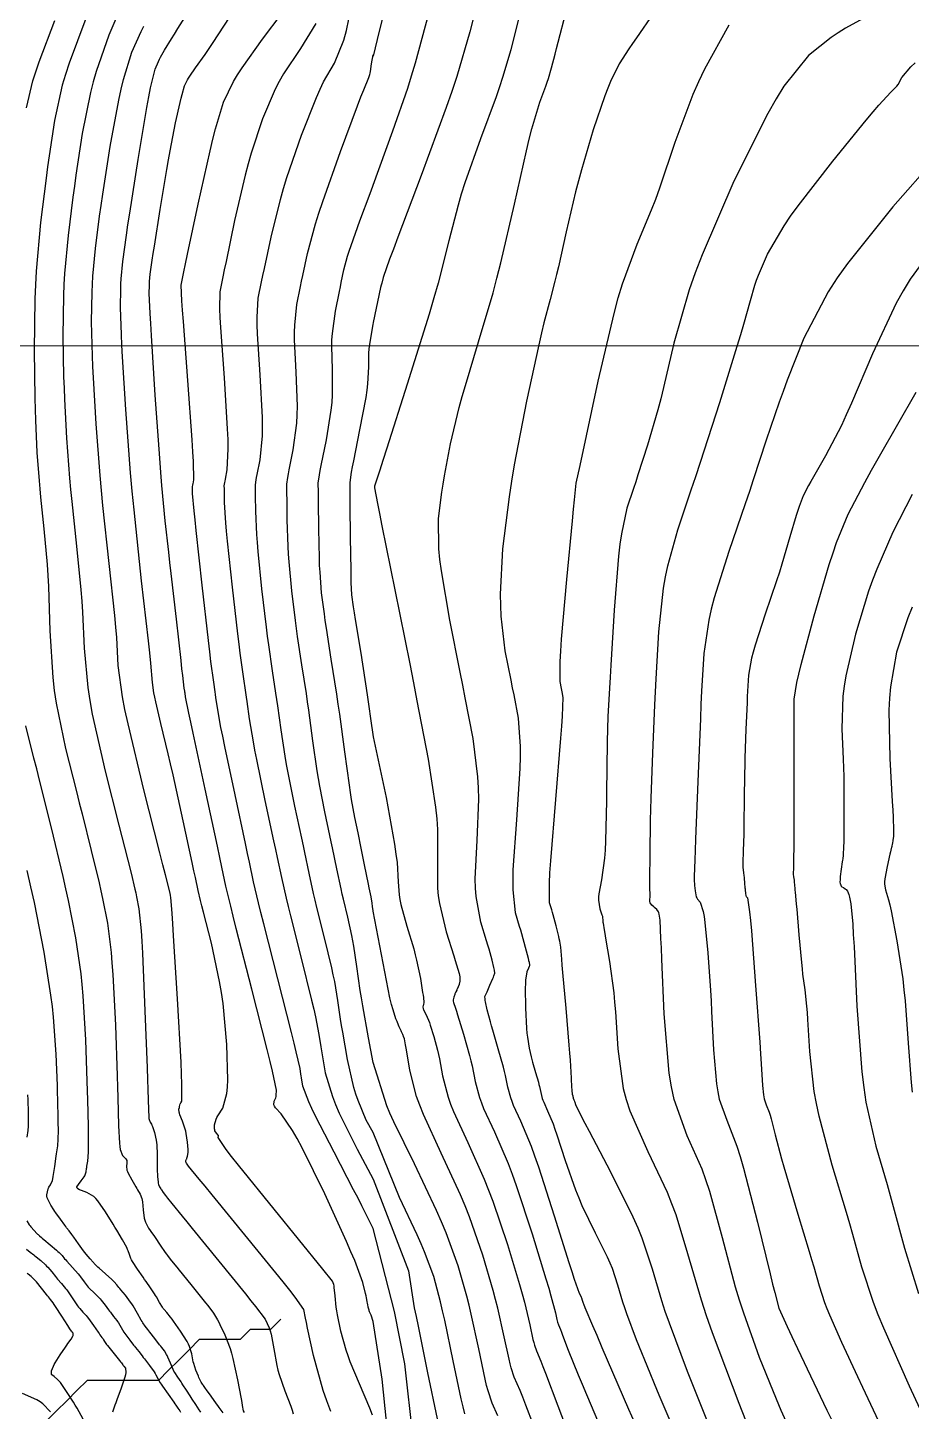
# Model space of a CAD drawing. Header units: metres. Extents: x 837117 to 838477, y 1189012 to 1191015.
# Drawn here: x 837966.1 to 838052.8, y 1189309.4 to 1189445.1 of the extents above; entities that cross this region are included whole.
import ezdxf

# ---------------------------------------------------------------- set-up
doc = ezdxf.new("R2010")
doc.units = ezdxf.units.M
doc.header["$LTSCALE"] = 0.3
doc.layers.add('COORD', color=7, linetype='Continuous', lineweight=20)
doc.layers.add('DRENAJE', color=5, linetype='Continuous', lineweight=25)
doc.layers.add('COTAS 10', color=1, linetype='Continuous')
doc.layers.add('COTAS INT', color=252, linetype='Continuous')

msp = doc.modelspace()

# ---------------------------------------------------------------- linework, layer by layer
at = {"layer": 'COORD'}
msp.add_line((837476.514, 1189413.872), (838476.514, 1189413.872), dxfattribs=at)
at = {"layer": 'COTAS 10'}
for points, elevation in [([(838028.019, 1189303.003), (838025.085, 1189309.516), (838022.464, 1189315.583), (838021.95, 1189316.773), (838021.53, 1189317.751), (838020.779, 1189319.516), (838020.65, 1189319.857), (838020.622, 1189319.938), (838020.597, 1189320.014), (838020.532, 1189320.237), (838020.459, 1189320.455), (838020.43, 1189320.527), (838020.396, 1189320.604), (838020.237, 1189320.922), (838019.75, 1189322.294), (838019.508, 1189323.035), (838019.22, 1189323.932), (838017.795, 1189328.48), (838016.239, 1189333.296), (838015.868, 1189334.364), (838015.523, 1189335.316), (838014.496, 1189337.795), (838013.779, 1189339.361), (838013.63, 1189339.738), (838013.503, 1189340.09), (838013.222, 1189341.157), (838012.989, 1189342.284), (838012.892, 1189342.674), (838012.781, 1189343.098), (838012.26, 1189344.911), (838011.723, 1189346.734), (838011.602, 1189347.164), (838011.493, 1189347.561), (838011.197, 1189348.725), (838011.028, 1189349.505), (838010.999, 1189349.66), (838010.978, 1189349.788), (838010.966, 1189350.032), (838011.065, 1189350.246), (838011.113, 1189350.355), (838011.171, 1189350.485), (838011.458, 1189351.138), (838011.741, 1189351.804), (838011.797, 1189351.944), (838011.843, 1189352.063), (838011.928, 1189352.333), (838011.9, 1189352.612), (838011.876, 1189352.738), (838011.845, 1189352.885), (838011.67, 1189353.592), (838011.363, 1189354.681), (838011.248, 1189355.068), (838011.119, 1189355.492), (838010.546, 1189357.336), (838010.091, 1189359.832), (838010.036, 1189360.667), (838010.013, 1189361.566), (838010.186, 1189365.333), (838010.356, 1189369.408), (838010.33, 1189370.5), (838010.272, 1189371.576), (838009.8, 1189375.333), (838009.04, 1189379.336), (838008.8, 1189380.568), (838008.547, 1189381.852), (838007.53, 1189386.937), (838006.69, 1189391.776), (838006.549, 1189392.905), (838006.448, 1189393.944), (838006.413, 1189396.937), (838006.731, 1189399.518), (838006.853, 1189400.297), (838006.989, 1189401.104), (838007.6, 1189404.25), (838008.45, 1189407.808), (838008.736, 1189408.875), (838009.045, 1189409.977), (838010.346, 1189414.25), (838011.763, 1189419.06), (838012.145, 1189420.5), (838012.522, 1189421.988), (838013.848, 1189427.752), (838015.022, 1189432.979), (838015.304, 1189434.128), (838015.567, 1189435.147), (838016.36, 1189437.752), (838016.942, 1189439.338), (838017.072, 1189439.716), (838017.188, 1189440.067), (838017.496, 1189441.112), (838017.843, 1189442.472), (838017.984, 1189443.021), (838018.145, 1189443.645), (838018.888, 1189446.523)], 1870), ([(837995.843, 1189309.343), (837995.462, 1189310.385), (837995.116, 1189311.4), (837994.161, 1189314.842), (837993.575, 1189317.517), (837993.462, 1189318.049), (837993.37, 1189318.489), (837993.216, 1189319.325), (837992.365, 1189320.545), (837991.833, 1189321.228), (837991.173, 1189322.06), (837987.722, 1189326.311), (837984.22, 1189330.579), (837983.529, 1189331.422), (837982.959, 1189332.118), (837981.905, 1189333.404), (837981.702, 1189333.688), (837981.668, 1189333.751), (837981.645, 1189333.806), (837981.641, 1189333.952), (837981.703, 1189334.078), (837981.722, 1189334.122), (837981.741, 1189334.17), (837981.814, 1189334.375), (837981.859, 1189334.728), (837981.861, 1189334.869), (837981.859, 1189335.028), (837981.811, 1189335.762), (837981.686, 1189336.596), (837981.634, 1189336.82), (837981.576, 1189337.04), (837981.303, 1189337.809), (837981.056, 1189338.444), (837981.014, 1189338.58), (837980.983, 1189338.699), (837980.963, 1189338.984), (837981.009, 1189339.149), (837981.019, 1189339.192), (837981.028, 1189339.234), (837981.051, 1189339.373), (837981.091, 1189339.516), (837981.11, 1189339.559), (837981.133, 1189339.604), (837981.245, 1189339.78), (837981.262, 1189341.431), (837981.226, 1189342.406), (837981.171, 1189343.605), (837980.824, 1189349.806), (837980.442, 1189356.002), (837980.366, 1189357.198), (837980.302, 1189358.168), (837980.178, 1189359.797), (837980.145, 1189359.928), (837980.138, 1189359.954), (837980.133, 1189359.976), (837980.122, 1189360.019), (837980.111, 1189360.073), (837980.105, 1189360.102), (837980.097, 1189360.137), (837980.059, 1189360.313), (837979.643, 1189361.975), (837979.398, 1189362.946), (837979.095, 1189364.139), (837977.531, 1189370.294), (837975.97, 1189376.792), (837975.669, 1189378.202), (837975.425, 1189379.442), (837975.018, 1189382.513), (837974.859, 1189385.243), (837974.77, 1189386.269), (837974.662, 1189387.412), (837974.112, 1189392.513), (837973.506, 1189398.182), (837973.363, 1189399.683), (837973.231, 1189401.154), (837972.844, 1189406.219), (837972.584, 1189410.716), (837972.532, 1189411.829), (837972.489, 1189412.884), (837972.406, 1189416.219), (837972.448, 1189419.124), (837972.483, 1189419.908), (837972.528, 1189420.683), (837972.776, 1189423.412), (837973.19, 1189426.57), (837973.339, 1189427.617), (837973.505, 1189428.739), (837974.228, 1189433.412), (837975.056, 1189437.969), (837975.287, 1189439.017), (837975.518, 1189439.974), (837976.36, 1189442.658), (837977.248, 1189444.675), (837977.508, 1189445.211)], 1850), ([(838008.992, 1189309.109), (838008.818, 1189309.782), (838008.63, 1189310.565), (838007.845, 1189314.307), (838007.024, 1189318.287), (838006.813, 1189319.219), (838006.61, 1189320.079), (838005.938, 1189322.571), (838005.042, 1189324.983), (838004.698, 1189325.793), (838004.312, 1189326.664), (838002.571, 1189330.319), (838000, 1189336.702), (837999.333, 1189337.922), (837998.521, 1189339.835), (837998.318, 1189340.458), (837998.125, 1189341.121), (837997.504, 1189343.849), (837997.018, 1189346.555), (837996.909, 1189347.205), (837996.811, 1189347.81), (837996.55, 1189349.636), (837996.232, 1189351.52), (837996.099, 1189352.162), (837995.946, 1189352.857), (837995.23, 1189355.803), (837994.485, 1189358.772), (837994.314, 1189359.482), (837994.158, 1189360.143), (837993.723, 1189362.126), (837993.306, 1189364.147), (837993.161, 1189364.833), (837993.005, 1189365.573), (837992.335, 1189368.703), (837991.67, 1189371.974), (837991.516, 1189372.804), (837991.376, 1189373.601), (837990.978, 1189376.205), (837990.658, 1189378.548), (837990.567, 1189379.179), (837990.475, 1189379.803), (837990.134, 1189381.997), (837989.763, 1189384.53), (837989.652, 1189385.369), (837989.538, 1189386.268), (837989.098, 1189390.009), (837988.723, 1189393.692), (837988.65, 1189394.554), (837988.591, 1189395.347), (837988.487, 1189397.641), (837988.473, 1189399.16), (837988.47, 1189399.465), (837988.467, 1189399.719), (837988.462, 1189400.219), (837988.531, 1189400.701), (837988.575, 1189400.944), (837988.631, 1189401.235), (837988.925, 1189402.683), (837989.147, 1189405.028), (837989.157, 1189405.885), (837989.146, 1189406.831), (837988.922, 1189410.998), (837988.67, 1189415.046), (837988.642, 1189415.917), (837988.631, 1189416.68), (837988.742, 1189418.534), (837989.072, 1189420.151), (837989.2, 1189420.764), (837989.343, 1189421.45), (837989.992, 1189424.524), (837990.907, 1189428.213), (837991.218, 1189429.286), (837991.555, 1189430.382), (837992.979, 1189434.524), (837994.441, 1189438.218), (837994.802, 1189439.03), (837995.143, 1189439.751), (837996.217, 1189441.596), (837997.138, 1189443.823), (837997.383, 1189444.785), (837997.623, 1189445.897)], 1860), ([(838055.096, 1189432.203), (838050.967, 1189427.484), (838046.509, 1189421.941), (838045.509, 1189420.52), (838044.611, 1189419.147), (838042.214, 1189414.595), (838040.595, 1189410.486), (838040.188, 1189409.392), (838039.798, 1189408.317), (838038.537, 1189404.595), (838037.275, 1189400.731), (838036.886, 1189399.568), (838036.478, 1189398.364), (838034.86, 1189393.677), (838033.429, 1189389.131), (838033.14, 1189388.015), (838032.898, 1189386.962), (838032.409, 1189383.677), (838032.207, 1189380.001), (838032.144, 1189378.701), (838032.08, 1189377.279), (838031.825, 1189371.127), (838031.606, 1189365.473), (838031.564, 1189364.365), (838031.53, 1189363.456), (838031.475, 1189361.824), (838031.474, 1189361.539), (838031.474, 1189361.426), (838031.477, 1189361.303), (838031.494, 1189361.12), (838031.503, 1189361.029), (838031.514, 1189360.922), (838031.57, 1189360.389), (838031.687, 1189359.827), (838031.736, 1189359.701), (838031.793, 1189359.587), (838032.062, 1189359.282), (838032.371, 1189358.387), (838032.454, 1189357.901), (838032.535, 1189357.312), (838032.816, 1189354.324), (838033.065, 1189350.64), (838033.126, 1189349.612), (838033.183, 1189348.58), (838033.358, 1189344.824), (838033.652, 1189341.463), (838033.783, 1189340.68), (838033.936, 1189339.96), (838034.67, 1189337.894), (838035.666, 1189335.358), (838035.983, 1189334.342), (838036.319, 1189333.189), (838037.685, 1189327.894), (838038.912, 1189322.841), (838039.16, 1189321.84), (838039.369, 1189321.013), (838039.791, 1189319.467), (838040.608, 1189317.68), (838041.065, 1189316.701), (838041.622, 1189315.512), (838044.469, 1189309.467), (838047.682, 1189303.055)], 1880), ([(837966.131, 1189340.399), (837966.144, 1189339.948), (837966.174, 1189338.634), (837966.178, 1189337.715), (837966.175, 1189337.515), (837966.17, 1189337.337), (837966.137, 1189336.888), (837966.049, 1189336.245)], 1840), ([(837966.052, 1189328.03), (837966.292, 1189327.642), (837966.366, 1189327.539), (837966.444, 1189327.437), (837966.755, 1189327.081), (837967.038, 1189326.793), (837967.099, 1189326.733), (837967.152, 1189326.682), (837967.281, 1189326.569), (837967.49, 1189326.401), (837967.594, 1189326.315), (837967.718, 1189326.212), (837968.333, 1189325.698), (837968.966, 1189325.153), (837969.101, 1189325.031), (837969.219, 1189324.921), (837969.5, 1189324.628), (837969.758, 1189324.322), (837969.862, 1189324.204), (837969.98, 1189324.072), (837970.519, 1189323.474), (837971.078, 1189322.838), (837971.208, 1189322.68), (837971.326, 1189322.532), (837971.663, 1189322.064), (837971.975, 1189321.645), (837972.078, 1189321.527), (837972.188, 1189321.408), (837972.647, 1189320.97), (837973.12, 1189320.517), (837973.239, 1189320.388), (837973.353, 1189320.259), (837973.723, 1189319.779), (837974.057, 1189319.311), (837974.148, 1189319.188), (837974.239, 1189319.069), (837974.563, 1189318.663), (837974.87, 1189318.262), (837974.95, 1189318.146), (837975.028, 1189318.027), (837975.291, 1189317.58), (837975.573, 1189317.107), (837975.662, 1189316.973), (837975.756, 1189316.838), (837976.136, 1189316.336), (837976.523, 1189315.853), (837976.621, 1189315.729), (837976.716, 1189315.609), (837977.025, 1189315.214), (837977.358, 1189314.781), (837977.468, 1189314.638), (837977.585, 1189314.484), (837978.07, 1189313.845), (837978.521, 1189313.22), (837978.617, 1189313.077), (837978.7, 1189312.945), (837978.896, 1189312.575), (837979.118, 1189312.162), (837979.218, 1189312.003), (837979.335, 1189311.825), (837979.895, 1189311.024), (837980.45, 1189310.252), (837980.563, 1189310.092), (837980.66, 1189309.957), (837980.861, 1189309.663), (837981.041, 1189309.387), (837981.123, 1189309.262)], 1840)]:
    msp.add_lwpolyline(points, dxfattribs=dict(at, elevation=elevation))
at = {"layer": 'COTAS INT'}
for points, elevation in [([(838001.77, 1189449.424), (838000.623, 1189444.842), (838000.39, 1189443.902), (838000.194, 1189443.103), (838000, 1189442.285)], 1862), ([(837999.925, 1189308.97), (837999.666, 1189309.661), (837998.67, 1189312.037), (837997.756, 1189314.218), (837997.548, 1189314.786), (837997.359, 1189315.339), (837996.84, 1189317.208), (837996.512, 1189318.819), (837996.445, 1189319.209), (837996.388, 1189319.574), (837996.264, 1189320.694), (837996.193, 1189321.497), (837996.169, 1189321.663), (837996.143, 1189321.805), (837996.031, 1189322.116), (837995.074, 1189323.289), (837990.289, 1189329.165), (837986.79, 1189333.511), (837986.129, 1189334.353), (837985.603, 1189335.039), (837984.817, 1189336.207), (837984.845, 1189336.361), (837984.831, 1189336.405), (837984.809, 1189336.451), (837984.655, 1189336.625), (837984.494, 1189336.862), (837984.469, 1189336.948), (837984.451, 1189337.043), (837984.456, 1189337.458), (837984.615, 1189337.993), (837984.694, 1189338.163), (837984.789, 1189338.342), (837985.26, 1189339.071), (837985.671, 1189340.51), (837985.727, 1189341.139), (837985.76, 1189341.867), (837985.671, 1189345.325), (837985.285, 1189349.352), (837985.13, 1189350.438), (837984.954, 1189351.512), (837984.142, 1189355.286), (837983.366, 1189358.322), (837983.212, 1189358.931), (837983.084, 1189359.44), (837982.842, 1189360.44), (837982.575, 1189361.697), (837982.432, 1189362.368), (837982.258, 1189363.178), (837981.377, 1189367.27), (837980.386, 1189371.781), (837980.143, 1189372.855), (837979.913, 1189373.854), (837979.194, 1189376.83), (837978.684, 1189378.952), (837978.585, 1189379.413), (837978.506, 1189379.818), (837978.373, 1189380.821), (837978.202, 1189382.745), (837978.098, 1189383.731), (837977.969, 1189384.913), (837977.301, 1189390.821), (837976.558, 1189397.771), (837976.383, 1189399.611), (837976.221, 1189401.415), (837975.746, 1189407.625), (837975.43, 1189412.791), (837975.369, 1189413.937), (837975.318, 1189414.96), (837975.229, 1189417.625), (837975.255, 1189419.449), (837975.277, 1189419.942), (837975.306, 1189420.429), (837975.461, 1189422.143), (837975.812, 1189424.698), (837975.964, 1189425.715), (837976.139, 1189426.866), (837976.967, 1189432.143), (837977.819, 1189437.245), (837978.009, 1189438.286), (837978.179, 1189439.166), (837978.628, 1189441.002), (837978.963, 1189441.762), (837979.061, 1189441.964), (837979.161, 1189442.163), (837979.545, 1189442.848), (837980.233, 1189443.965), (837980.526, 1189444.435), (837980.863, 1189444.975), (837982.451, 1189447.506)], 1852), ([(838010.435, 1189448.43), (838009.483, 1189444.671), (838008.191, 1189440.281), (838007.702, 1189438.807), (838007.156, 1189437.221), (838004.711, 1189430.558), (838002.428, 1189424.525), (838001.984, 1189423.336), (838001.622, 1189422.357), (838000.996, 1189420.558), (838000.854, 1189419.997), (838000.797, 1189419.798), (838000.733, 1189419.58), (838000, 1189416.14), (837999.962, 1189415.957), (837999.643, 1189414.032), (837999.59, 1189413.566), (837999.552, 1189413.128), (837999.542, 1189411.787), (837999.464, 1189410.14), (837999.383, 1189409.509), (837999.276, 1189408.802), (837998.678, 1189405.615), (837998.064, 1189402.585), (837997.947, 1189401.976), (837997.854, 1189401.466), (837997.709, 1189400.457), (837997.721, 1189399.412), (837997.727, 1189398.88), (837997.733, 1189398.243), (837997.762, 1189395.063), (837997.801, 1189391.85), (837997.814, 1189391.192), (837997.827, 1189390.634), (837997.882, 1189389.452), (837998.056, 1189388.248), (837998.145, 1189387.677), (837998.251, 1189387.001), (837998.783, 1189383.701), (837999.416, 1189379.636), (837999.587, 1189378.479), (837999.755, 1189377.308), (838000, 1189375.511), (838001.293, 1189369.551), (838002.089, 1189364.966), (838002.234, 1189364.004), (838002.344, 1189363.175), (838002.469, 1189361.293), (838002.544, 1189360.011), (838002.623, 1189359.56), (838002.727, 1189359.069), (838003.316, 1189356.949), (838003.977, 1189354.705), (838004.127, 1189354.135), (838004.263, 1189353.588), (838004.634, 1189351.797), (838004.854, 1189350.435), (838004.894, 1189350.159), (838004.925, 1189349.925), (838004.961, 1189349.443), (838004.935, 1189349.258), (838004.927, 1189349.212), (838004.918, 1189349.168), (838004.883, 1189349.025), (838004.902, 1189348.836), (838004.927, 1189348.762), (838004.96, 1189348.68), (838005.153, 1189348.306), (838005.428, 1189347.708), (838005.513, 1189347.485), (838005.603, 1189347.236), (838005.96, 1189346.129), (838006.321, 1189344.762), (838006.414, 1189344.349), (838006.503, 1189343.921), (838006.798, 1189342.253), (838007.344, 1189340.176), (838007.592, 1189339.49), (838007.882, 1189338.756), (838009.278, 1189335.705), (838010.893, 1189332.126), (838011.32, 1189331.058), (838011.739, 1189329.957), (838013.18, 1189325.705), (838014.359, 1189321.78), (838014.612, 1189320.884), (838014.834, 1189320.072), (838015.371, 1189317.832), (838015.67, 1189316.407), (838015.742, 1189316.109), (838015.808, 1189315.853), (838016.008, 1189315.275), (838016.432, 1189314.262), (838016.64, 1189313.732), (838016.888, 1189313.092), (838018.111, 1189309.881), (838019.462, 1189306.356)], 1866), ([(837975.403, 1189447.372), (837974.092, 1189444.314), (837972.857, 1189440.781), (837972.564, 1189439.748), (837972.293, 1189438.692), (837971.489, 1189434.68), (837970.87, 1189430.611), (837970.715, 1189429.52), (837970.567, 1189428.443), (837970.09, 1189424.68), (837969.75, 1189420.937), (837969.688, 1189419.873), (837969.64, 1189418.798), (837969.583, 1189414.814), (837969.659, 1189410.809), (837969.695, 1189409.721), (837969.737, 1189408.641), (837969.941, 1189404.814), (837970.241, 1189400.893), (837970.343, 1189399.755), (837970.454, 1189398.593), (837970.923, 1189394.205), (837971.354, 1189389.91), (837971.442, 1189388.807), (837971.515, 1189387.742), (837971.664, 1189384.205), (837972.017, 1189380.35), (837972.219, 1189379.084), (837972.467, 1189377.731), (837973.739, 1189372.129), (837975.081, 1189366.846), (837975.373, 1189365.694), (837975.63, 1189364.677), (837976.271, 1189362.129), (837976.642, 1189360.58), (837976.729, 1189360.193), (837976.809, 1189359.824), (837977.044, 1189358.643), (837977.249, 1189356.464), (837977.311, 1189355.465), (837977.375, 1189354.295), (837977.625, 1189348.643), (837977.84, 1189343.035), (837977.882, 1189341.892), (837977.917, 1189340.927), (837977.978, 1189338.925), (837978.01, 1189338.228), (837978.026, 1189338.087), (837978.044, 1189337.969), (837978.137, 1189337.726), (837978.271, 1189337.513), (837978.316, 1189337.412), (837978.364, 1189337.294), (837978.568, 1189336.716), (837978.746, 1189335.958), (837978.779, 1189335.726), (837978.805, 1189335.483), (837978.838, 1189334.528), (837978.834, 1189333.58), (837978.836, 1189333.343), (837978.84, 1189333.117), (837978.864, 1189332.393), (837978.912, 1189331.837), (837978.931, 1189331.718), (837978.953, 1189331.613), (837979.049, 1189331.358), (837979.173, 1189331.181), (837979.212, 1189331.125), (837979.252, 1189331.066), (837979.413, 1189330.83), (837979.648, 1189330.508), (837979.736, 1189330.394), (837979.833, 1189330.27), (837980.263, 1189329.737), (837981.272, 1189328.502), (837981.734, 1189327.936), (837982.275, 1189327.273), (837984.889, 1189324.069), (837987.489, 1189320.861), (837988.022, 1189320.196), (837988.474, 1189319.627), (837989.431, 1189318.377), (837989.816, 1189317.556), (837989.909, 1189317.257), (837989.994, 1189316.928), (837990.252, 1189315.481), (837990.553, 1189313.845), (837990.666, 1189313.397), (837990.792, 1189312.951), (837991.354, 1189311.356), (837991.924, 1189309.857), (837992.055, 1189309.472), (837992.174, 1189309.1)], 1848), ([(838001.592, 1189305.482), (838000.871, 1189312.511), (838000, 1189318.161), (837999.797, 1189318.785), (837999.658, 1189319.118), (837999.626, 1189319.205), (837999.597, 1189319.289), (837999.518, 1189319.574), (837999.468, 1189319.821), (837999.458, 1189319.882), (837999.449, 1189319.938), (837999.43, 1189320.115), (837999.355, 1189320.498), (837999.311, 1189320.684), (837999.257, 1189320.906), (837998.979, 1189322), (837998.198, 1189324.133), (837997.827, 1189325.011), (837997.389, 1189326.013), (837995.25, 1189330.668), (837993.03, 1189335.198), (837992.541, 1189336.122), (837992.106, 1189336.902), (837990.993, 1189338.523), (837990.424, 1189339.131), (837990.334, 1189339.272), (837990.273, 1189339.401), (837990.293, 1189339.769), (837990.455, 1189340.111), (837990.484, 1189340.224), (837990.504, 1189340.344), (837990.519, 1189340.845), (837990.128, 1189342.703), (837989.894, 1189343.679), (837989.605, 1189344.856), (837988.106, 1189350.774), (837986.587, 1189356.717), (837986.285, 1189357.909), (837986.035, 1189358.904), (837985.563, 1189360.862), (837985.168, 1189362.729), (837984.967, 1189363.667), (837984.727, 1189364.788), (837983.528, 1189370.36), (837982.347, 1189375.868), (837982.117, 1189376.949), (837981.93, 1189377.838), (837981.608, 1189379.444), (837981.562, 1189379.787), (837981.548, 1189379.88), (837981.535, 1189379.971), (837981.485, 1189380.293), (837981.335, 1189381.518), (837981.258, 1189382.179), (837981.167, 1189382.98), (837980.71, 1189387.035), (837980.204, 1189391.537), (837980.082, 1189392.619), (837979.968, 1189393.63), (837979.618, 1189396.688), (837979.288, 1189400.159), (837979.185, 1189401.43), (837979.077, 1189402.835), (837978.648, 1189409.03), (837978.277, 1189414.866), (837978.205, 1189416.045), (837978.148, 1189417.035), (837978.052, 1189419.03), (837978.063, 1189419.775), (837978.072, 1189419.976), (837978.083, 1189420.175), (837978.147, 1189420.875), (837978.346, 1189422.267), (837978.443, 1189422.902), (837978.558, 1189423.646), (837979.125, 1189427.235), (837979.774, 1189431.149), (837979.941, 1189432.099), (837980.102, 1189432.99), (837980.637, 1189435.722), (837981.075, 1189437.712), (837981.174, 1189438.134), (837981.264, 1189438.501), (837981.51, 1189439.363), (837981.789, 1189439.936), (837981.899, 1189440.121), (837982.024, 1189440.317), (837982.596, 1189441.119), (837983.523, 1189442.425), (837983.872, 1189442.939), (837984.261, 1189443.518), (837985.999, 1189446.158)], 1854), ([(838003.937, 1189306.67), (838003.095, 1189314.003), (838002.085, 1189319.142), (838000, 1189327.28), (837999.933, 1189327.426), (837998.908, 1189329.499), (837998.522, 1189330.255), (837998.091, 1189331.09), (837996.165, 1189334.764), (837994.349, 1189338.308), (837993.988, 1189339.06), (837993.689, 1189339.714), (837993.122, 1189341.249), (837992.977, 1189342.052), (837992.945, 1189342.245), (837992.916, 1189342.425), (837992.838, 1189342.967), (837992.469, 1189344.597), (837992.256, 1189345.462), (837991.995, 1189346.507), (837990.654, 1189351.776), (837989.284, 1189357.152), (837989.005, 1189358.265), (837988.769, 1189359.214), (837988.283, 1189361.283), (837987.88, 1189363.202), (837987.698, 1189364.056), (837987.486, 1189365.05), (837986.463, 1189369.808), (837985.454, 1189374.57), (837985.25, 1189375.568), (837985.079, 1189376.426), (837984.731, 1189378.365), (837984.594, 1189379.374), (837984.555, 1189379.646), (837984.515, 1189379.915), (837984.368, 1189380.861), (837984.104, 1189382.883), (837983.99, 1189383.831), (837983.86, 1189384.947), (837983.242, 1189390.38), (837982.654, 1189395.731), (837982.541, 1189396.795), (837982.45, 1189397.678), (837982.303, 1189399.36), (837982.3, 1189399.772), (837982.299, 1189399.855), (837982.298, 1189399.924), (837982.297, 1189400.059), (837982.315, 1189400.19), (837982.327, 1189400.256), (837982.343, 1189400.335), (837982.422, 1189400.728), (837982.394, 1189402.513), (837982.34, 1189403.469), (837982.268, 1189404.626), (837981.842, 1189410.472), (837981.402, 1189416.255), (837981.321, 1189417.372), (837981.257, 1189418.279), (837981.173, 1189419.803), (837981.45, 1189421.115), (837981.613, 1189421.888), (837981.815, 1189422.839), (837982.856, 1189427.75), (837984.019, 1189432.976), (837984.297, 1189434.125), (837984.556, 1189435.145), (837985.333, 1189437.75), (837986.318, 1189439.773), (837986.708, 1189440.426), (837987.149, 1189441.118), (837989.168, 1189443.953), (837991.098, 1189446.503)], 1856), ([(838016.463, 1189306.048), (838014.971, 1189309.96), (838014.663, 1189310.747), (838014.403, 1189311.405), (838013.844, 1189312.714), (838013.536, 1189313.605), (838013.434, 1189314), (838013.324, 1189314.46), (838012.863, 1189316.657), (838012.231, 1189319.477), (838012.012, 1189320.329), (838011.776, 1189321.213), (838010.766, 1189324.66), (838009.449, 1189328.414), (838009.019, 1189329.491), (838008.561, 1189330.583), (838006.67, 1189334.66), (838004.934, 1189338.453), (838004.573, 1189339.366), (838004.265, 1189340.218), (838003.585, 1189342.802), (838003.299, 1189344.612), (838003.238, 1189344.977), (838003.185, 1189345.284), (838003.062, 1189345.901), (838002.994, 1189346.109), (838002.976, 1189346.157), (838002.959, 1189346.201), (838002.898, 1189346.328), (838002.812, 1189346.504), (838002.779, 1189346.579), (838002.741, 1189346.665), (838002.568, 1189347.073), (838002.392, 1189347.487), (838002.352, 1189347.577), (838002.316, 1189347.657), (838002.217, 1189347.857), (838001.95, 1189348.747), (838001.808, 1189349.262), (838001.636, 1189349.894), (838000, 1189358.403), (837999.995, 1189358.443), (837999.941, 1189358.862), (837999.896, 1189359.207), (837999.806, 1189359.829), (837999.686, 1189360.392), (837999.623, 1189360.699), (837999.547, 1189361.073), (837999.163, 1189362.969), (837998.731, 1189365.093), (837998.624, 1189365.61), (837998.524, 1189366.097), (837998.206, 1189367.598), (837997.885, 1189369.377), (837997.782, 1189370.04), (837997.672, 1189370.776), (837997.224, 1189374.046), (837996.723, 1189377.721), (837996.58, 1189378.712), (837996.436, 1189379.692), (837995.9, 1189383.133), (837995.422, 1189386.178), (837995.314, 1189386.907), (837995.217, 1189387.588), (837994.954, 1189389.637), (837994.793, 1189391.653), (837994.759, 1189392.312), (837994.731, 1189393.016), (837994.67, 1189395.922), (837994.646, 1189398.548), (837994.641, 1189399.075), (837994.637, 1189399.515), (837994.627, 1189400.378), (837994.746, 1189401.211), (837994.823, 1189401.632), (837994.92, 1189402.135), (837995.427, 1189404.638), (837995.9, 1189407.544), (837995.974, 1189408.301), (837996.024, 1189409.037), (837996.002, 1189411.524), (837995.938, 1189413.836), (837995.963, 1189414.461), (837996.005, 1189415.08), (837996.311, 1189417.264), (837996.694, 1189419.186), (837996.786, 1189419.641), (837996.871, 1189420.061), (837997.128, 1189421.298), (837997.5, 1189422.654), (837997.659, 1189423.149), (837997.842, 1189423.696), (837998.702, 1189426.104), (837999.695, 1189428.798), (837999.962, 1189429.526), (838000, 1189429.63), (838001.927, 1189434.942), (838003.389, 1189439.116), (838003.777, 1189440.348), (838004.159, 1189441.612), (838005.476, 1189446.45)], 1864), ([(838027.477, 1189446.477), (838025.81, 1189444.08), (838025.427, 1189443.52), (838025.079, 1189443.005), (838024.11, 1189441.521), (838023.268, 1189439.801), (838023.001, 1189439.138), (838022.719, 1189438.395), (838021.579, 1189435.033), (838020.42, 1189431.133), (838020.126, 1189430.05), (838019.844, 1189428.965), (838018.925, 1189425.033), (838018.17, 1189421.62), (838017.992, 1189420.862), (838017.827, 1189420.186), (838017.342, 1189418.417), (838016.748, 1189416.129), (838016.515, 1189415.125), (838016.251, 1189413.96), (838015.05, 1189408.417), (838013.841, 1189402.186), (838013.571, 1189400.588), (838013.331, 1189399.045), (838012.7, 1189393.934), (838012.464, 1189389.51), (838012.473, 1189388.401), (838012.514, 1189387.342), (838012.928, 1189383.934), (838013.505, 1189381.05), (838013.648, 1189380.322), (838013.784, 1189379.624), (838014.216, 1189377.354), (838014.424, 1189374.559), (838014.419, 1189373.53), (838014.387, 1189372.391), (838014.045, 1189367.354), (838013.71, 1189362.46), (838013.683, 1189361.41), (838013.684, 1189360.494), (838013.923, 1189358.287), (838014.332, 1189356.948), (838014.44, 1189356.577), (838014.546, 1189356.207), (838014.91, 1189354.873), (838015.189, 1189353.791), (838015.242, 1189353.579), (838015.284, 1189353.406), (838015.346, 1189353.099), (838015.301, 1189352.965), (838015.275, 1189352.901), (838015.244, 1189352.826), (838015.085, 1189352.454), (838014.945, 1189351.641), (838014.925, 1189351.287), (838014.914, 1189350.877), (838014.943, 1189348.927), (838015.047, 1189346.911), (838015.082, 1189346.458), (838015.121, 1189346.051), (838015.284, 1189344.961), (838015.493, 1189344.115), (838015.561, 1189343.861), (838015.633, 1189343.599), (838015.928, 1189342.584), (838016.202, 1189341.63), (838016.261, 1189341.407), (838016.312, 1189341.201), (838016.434, 1189340.609), (838016.582, 1189340.047), (838016.649, 1189339.862), (838016.727, 1189339.664), (838017.104, 1189338.84), (838017.645, 1189337.536), (838017.826, 1189337.035), (838018.021, 1189336.473), (838018.84, 1189333.939), (838019.842, 1189331.073), (838020.152, 1189330.301), (838020.477, 1189329.539), (838021.769, 1189326.868), (838022.948, 1189324.499), (838023.202, 1189323.928), (838023.424, 1189323.393), (838023.962, 1189321.769), (838024.447, 1189320.101), (838024.635, 1189319.54), (838024.846, 1189318.935), (838025.803, 1189316.391), (838027.119, 1189313.137), (838027.556, 1189312.086), (838028.025, 1189310.969), (838029.983, 1189306.391)], 1872), ([(838049.049, 1189446.529), (838046.302, 1189445.003), (838045.598, 1189444.554), (838044.919, 1189444.094), (838042.669, 1189442.338), (838040.277, 1189439.332), (838039.508, 1189438.084), (838038.693, 1189436.657), (838035.364, 1189430), (838032.251, 1189422.798), (838031.573, 1189421.026), (838030.973, 1189419.351), (838029.47, 1189414.105), (838028.476, 1189409.763), (838028.198, 1189408.658), (838027.92, 1189407.595), (838026.903, 1189404.105), (838025.968, 1189401.202), (838025.741, 1189400.508), (838025.527, 1189399.862), (838024.87, 1189397.928), (838024.335, 1189395.407), (838024.198, 1189394.392), (838024.067, 1189393.239), (838023.633, 1189387.928), (838023.296, 1189382.553), (838023.226, 1189381.36), (838023.165, 1189380.294), (838023.025, 1189377.511), (838022.958, 1189375.056), (838022.943, 1189374.197), (838022.929, 1189373.26), (838022.891, 1189369.231), (838022.795, 1189365.285), (838022.744, 1189364.4), (838022.683, 1189363.606), (838022.375, 1189361.488), (838022.124, 1189360.121), (838022.099, 1189359.799), (838022.092, 1189359.502), (838022.23, 1189358.634), (838022.436, 1189358.035), (838022.474, 1189357.907), (838022.503, 1189357.796), (838022.536, 1189357.532), (838022.523, 1189357.39), (838022.522, 1189357.355), (838022.523, 1189357.323), (838022.539, 1189357.223), (838022.652, 1189356.592), (838022.715, 1189356.226), (838022.79, 1189355.776), (838023.176, 1189353.456), (838023.586, 1189350.403), (838023.678, 1189349.49), (838023.76, 1189348.547), (838023.977, 1189344.9), (838024.522, 1189341.022), (838024.81, 1189339.933), (838025.159, 1189338.838), (838026.918, 1189334.832), (838028.825, 1189330.836), (838029.267, 1189329.747), (838029.672, 1189328.667), (838030.824, 1189324.832), (838032.148, 1189320.277), (838032.661, 1189318.743), (838033.238, 1189317.091), (838035.852, 1189310.141), (838038.297, 1189303.909)], 1876), ([(837966.012, 1189437.216), (837966.651, 1189439.853), (837966.931, 1189440.745), (837967.255, 1189441.706), (837968.799, 1189445.763)], 1844), ([(837971.824, 1189445.969), (837970.196, 1189441.588), (837969.842, 1189440.479), (837969.53, 1189439.415), (837968.751, 1189435.948), (837968.236, 1189432.484), (837968.091, 1189431.422), (837967.944, 1189430.315), (837967.404, 1189425.948), (837966.972, 1189421.191), (837966.893, 1189419.839), (837966.833, 1189418.472), (837966.761, 1189413.408), (837966.83, 1189408.734), (837966.858, 1189407.612), (837966.89, 1189406.566), (837967.039, 1189403.408), (837967.251, 1189400.633), (837967.323, 1189399.826), (837967.402, 1189399.004), (837967.733, 1189395.897), (837968.047, 1189392.408), (837968.114, 1189391.345), (837968.172, 1189390.24), (837968.309, 1189385.897), (837968.594, 1189381.318), (837968.745, 1189380.064), (837968.928, 1189378.816), (837969.847, 1189374.359), (837970.917, 1189370.138), (837971.194, 1189369.038), (837971.463, 1189367.969), (837972.366, 1189364.359), (837973.126, 1189361.188), (837973.304, 1189360.395), (837973.469, 1189359.64), (837973.948, 1189357.223), (837974.305, 1189354.366), (837974.392, 1189353.335), (837974.474, 1189352.198), (837974.729, 1189347.223), (837974.912, 1189342.27), (837974.95, 1189341.147), (837974.982, 1189340.132), (837975.049, 1189337.366), (837975.126, 1189335.661), (837975.164, 1189335.315), (837975.21, 1189335.024), (837975.436, 1189334.431), (837975.665, 1189334.216), (837975.713, 1189334.164), (837975.753, 1189334.115), (837975.841, 1189333.965), (837975.863, 1189333.8), (837975.862, 1189333.742), (837975.858, 1189333.678), (837975.819, 1189333.403), (837975.861, 1189333.006), (837975.909, 1189332.865), (837975.972, 1189332.71), (837976.329, 1189332.041), (837976.735, 1189331.37), (837976.829, 1189331.215), (837976.915, 1189331.072), (837977.156, 1189330.667), (837977.317, 1189330.236), (837977.351, 1189330.076), (837977.382, 1189329.9), (837977.455, 1189329.119), (837977.562, 1189328.301), (837977.613, 1189328.101), (837977.674, 1189327.913), (837977.97, 1189327.331), (837978.367, 1189326.765), (837978.49, 1189326.586), (837978.619, 1189326.399), (837979.133, 1189325.644), (837979.62, 1189324.937), (837979.732, 1189324.779), (837979.833, 1189324.638), (837980.115, 1189324.267), (837980.557, 1189323.725), (837980.76, 1189323.477), (837980.997, 1189323.187), (837982.142, 1189321.783), (837983.316, 1189320.328), (837983.57, 1189320.006), (837983.795, 1189319.718), (837984.352, 1189318.969), (837984.744, 1189318.329), (837984.863, 1189318.11), (837984.988, 1189317.873), (837985.477, 1189316.865), (837985.982, 1189315.504), (837986.116, 1189315.044), (837986.247, 1189314.548), (837986.699, 1189312.456), (837987.05, 1189310.573), (837987.118, 1189310.209), (837987.173, 1189309.913), (837987.265, 1189309.411), (837987.367, 1189309.245)], 1846), ([(837994.383, 1189445.478), (837992.87, 1189443.008), (837991.212, 1189440.521), (837990.799, 1189439.786), (837990.407, 1189439.031), (837989.156, 1189436.137), (837988.056, 1189432.763), (837987.758, 1189431.706), (837987.463, 1189430.595), (837986.424, 1189426.137), (837985.579, 1189422.144), (837985.406, 1189421.326), (837985.261, 1189420.633), (837984.958, 1189419.168), (837984.944, 1189417.479), (837984.981, 1189416.644), (837985.036, 1189415.65), (837985.382, 1189410.735), (837985.707, 1189405.729), (837985.749, 1189404.677), (837985.77, 1189403.771), (837985.673, 1189401.706), (837985.487, 1189400.785), (837985.451, 1189400.6), (837985.423, 1189400.445), (837985.379, 1189400.139), (837985.383, 1189399.821), (837985.384, 1189399.66), (837985.386, 1189399.466), (837985.395, 1189398.5), (837985.52, 1189396.512), (837985.596, 1189395.674), (837985.688, 1189394.711), (837986.17, 1189390.195), (837986.699, 1189385.607), (837986.821, 1189384.6), (837986.933, 1189383.706), (837987.251, 1189381.429), (837987.495, 1189379.859), (837987.561, 1189379.413), (837987.626, 1189378.961), (837987.855, 1189377.285), (837988.227, 1189375.013), (837988.383, 1189374.186), (837988.562, 1189373.272), (837989.399, 1189369.255), (837990.245, 1189365.312), (837990.43, 1189364.444), (837990.593, 1189363.674), (837991.003, 1189361.704), (837991.464, 1189359.679), (837991.659, 1189358.873), (837991.884, 1189357.962), (837992.942, 1189353.789), (837993.971, 1189349.682), (837994.177, 1189348.812), (837994.351, 1189348.058), (837994.694, 1189346.302), (837994.864, 1189345.118), (837994.927, 1189344.725), (837994.998, 1189344.304), (837995.313, 1189342.549), (837996.01, 1189340.223), (837996.321, 1189339.442), (837996.683, 1189338.602), (837998.42, 1189335.075), (838000, 1189332.111), (838003.456, 1189323.133), (838004.027, 1189319.512), (838004.214, 1189318.664), (838004.42, 1189317.692), (838005.336, 1189313.132), (838006.283, 1189308.618)], 1858), ([(838014.23, 1189445.803), (838013.489, 1189442.891), (838012.69, 1189440.174), (838012.387, 1189439.262), (838012.049, 1189438.28), (838010.536, 1189434.155), (838008.997, 1189429.836), (838008.644, 1189428.732), (838008.322, 1189427.668), (838007.422, 1189424.155), (838006.375, 1189420.017), (838005.96, 1189418.56), (838005.492, 1189416.966), (838003.351, 1189410.083), (838001.343, 1189403.825), (838000.958, 1189402.625), (838000.648, 1189401.656), (838000.149, 1189400.083), (838000.137, 1189400.022), (838000.134, 1189400.006), (838000.132, 1189399.991), (838000.126, 1189399.94), (838000.431, 1189398.378), (838000.624, 1189397.41), (838000.866, 1189396.21), (838002.132, 1189389.94), (838003.589, 1189382.654), (838003.951, 1189380.813), (838004.295, 1189379.049), (838005.385, 1189373.313), (838006.121, 1189368.594), (838006.241, 1189367.47), (838006.325, 1189366.425), (838006.328, 1189363.313), (838006.315, 1189360.672), (838006.389, 1189359.924), (838006.497, 1189359.17), (838007.17, 1189356.384), (838007.907, 1189354.037), (838008.056, 1189353.558), (838008.18, 1189353.154), (838008.431, 1189352.311), (838008.5, 1189351.979), (838008.511, 1189351.897), (838008.517, 1189351.818), (838008.509, 1189351.566), (838008.463, 1189351.34), (838008.446, 1189351.277), (838008.426, 1189351.213), (838008.339, 1189350.983), (838008.243, 1189350.77), (838008.219, 1189350.718), (838008.195, 1189350.668), (838008.116, 1189350.511), (838008.04, 1189350.342), (838008.018, 1189350.285), (838007.996, 1189350.223), (838007.913, 1189349.961), (838007.858, 1189349.705), (838007.853, 1189349.646), (838007.852, 1189349.593), (838007.887, 1189349.446), (838008.074, 1189348.905), (838008.17, 1189348.603), (838008.285, 1189348.235), (838008.857, 1189346.357), (838009.457, 1189344.24), (838009.59, 1189343.721), (838009.707, 1189343.231), (838010.01, 1189341.705), (838010.423, 1189340.133), (838010.611, 1189339.614), (838010.83, 1189339.058), (838011.887, 1189336.75), (838013.224, 1189333.668), (838013.62, 1189332.625), (838014.028, 1189331.5), (838015.594, 1189326.75), (838016.941, 1189322.347), (838017.212, 1189321.439), (838017.437, 1189320.668), (838017.88, 1189319.007), (838018.017, 1189318.354), (838018.05, 1189318.218), (838018.08, 1189318.1), (838018.172, 1189317.836), (838018.366, 1189317.372), (838018.461, 1189317.129), (838018.575, 1189316.836), (838019.135, 1189315.366), (838020.113, 1189312.92), (838020.491, 1189312.013), (838020.914, 1189311.005), (838022.828, 1189306.537)], 1868), ([(838032.708, 1189308.523), (838030.827, 1189313.266), (838029.042, 1189318.013), (838028.648, 1189319.141), (838028.298, 1189320.189), (838027.393, 1189323.3), (838026.388, 1189326.332), (838025.973, 1189327.329), (838025.5, 1189328.395), (838023.3, 1189332.815), (838021.204, 1189336.785), (838020.796, 1189337.568), (838020.463, 1189338.213), (838019.885, 1189339.399), (838019.804, 1189339.651), (838019.785, 1189339.706), (838019.767, 1189339.756), (838019.713, 1189339.885), (838019.676, 1189339.967), (838019.668, 1189339.986), (838019.661, 1189340.005), (838019.647, 1189340.06), (838019.635, 1189340.119), (838019.629, 1189340.139), (838019.624, 1189340.162), (838019.596, 1189340.256), (838019.567, 1189340.357), (838019.56, 1189340.383), (838019.553, 1189340.408), (838019.533, 1189340.492), (838019.51, 1189340.776), (838019.502, 1189340.928), (838019.494, 1189341.112), (838019.457, 1189342.038), (838019.35, 1189343.78), (838019.297, 1189344.477), (838019.234, 1189345.268), (838018.923, 1189348.902), (838018.612, 1189352.4), (838018.549, 1189353.105), (838018.496, 1189353.697), (838018.389, 1189354.881), (838018.294, 1189355.468), (838018.249, 1189355.682), (838018.196, 1189355.918), (838017.937, 1189356.96), (838017.65, 1189358.033), (838017.579, 1189358.289), (838017.511, 1189358.527), (838017.299, 1189359.239), (838017.277, 1189361.156), (838017.33, 1189362.153), (838017.408, 1189363.353), (838017.903, 1189369.374), (838018.417, 1189375.374), (838018.507, 1189376.561), (838018.575, 1189377.542), (838018.631, 1189379.374), (838018.529, 1189379.911), (838018.497, 1189380.076), (838018.463, 1189380.249), (838018.327, 1189380.931), (838018.338, 1189382.908), (838018.397, 1189383.896), (838018.481, 1189385.076), (838018.987, 1189390.931), (838019.534, 1189396.702), (838019.644, 1189397.83), (838019.736, 1189398.753), (838019.918, 1189400.388), (838020.284, 1189402.106), (838022.053, 1189410.388), (838023.618, 1189417.029), (838024.036, 1189418.554), (838024.448, 1189419.943), (838025.88, 1189423.827), (838027.298, 1189427.184), (838027.701, 1189428.241), (838028.109, 1189429.353), (838029.617, 1189433.827), (838031.365, 1189438.534), (838031.924, 1189439.792), (838032.515, 1189441.031), (838034.921, 1189445.341)], 1874), ([(838012.233, 1189308.92), (838011.68, 1189310.153), (838011.264, 1189311.357), (838011.126, 1189311.891), (838010.977, 1189312.512), (838010.354, 1189315.482), (838009.627, 1189318.882), (838009.413, 1189319.774), (838009.193, 1189320.646), (838008.352, 1189323.615), (838007.16, 1189326.872), (838006.719, 1189327.923), (838006.229, 1189329.04), (838004.061, 1189333.615), (838002.046, 1189337.757), (838001.653, 1189338.6), (838001.332, 1189339.312), (838000, 1189343.556), (837999.538, 1189345.996), (837998.98, 1189349.121), (837998.852, 1189349.896), (837998.735, 1189350.633), (837998.405, 1189352.97), (837998.114, 1189354.981), (837998.02, 1189355.512), (837997.921, 1189356.032), (837997.518, 1189357.816), (837997.085, 1189359.582), (837996.968, 1189360.091), (837996.852, 1189360.608), (837996.443, 1189362.547), (837996.018, 1189364.62), (837995.893, 1189365.222), (837995.764, 1189365.835), (837995.271, 1189368.15), (837994.778, 1189370.676), (837994.649, 1189371.422), (837994.524, 1189372.188), (837994.101, 1189375.126), (837993.691, 1189378.135), (837993.574, 1189378.946), (837993.456, 1189379.748), (837993.017, 1189382.565), (837992.592, 1189385.354), (837992.483, 1189386.138), (837992.377, 1189386.928), (837992.026, 1189389.823), (837991.758, 1189392.672), (837991.705, 1189393.433), (837991.661, 1189394.181), (837991.579, 1189396.782), (837991.56, 1189398.854), (837991.556, 1189399.27), (837991.552, 1189399.617), (837991.544, 1189400.298), (837991.639, 1189400.956), (837991.699, 1189401.288), (837991.775, 1189401.685), (837992.176, 1189403.661), (837992.523, 1189406.286), (837992.566, 1189407.093), (837992.585, 1189407.934), (837992.462, 1189411.261), (837992.304, 1189414.441), (837992.302, 1189415.189), (837992.318, 1189415.88), (837992.526, 1189417.899), (837992.883, 1189419.669), (837992.993, 1189420.203), (837993.107, 1189420.756), (837993.56, 1189422.911), (837994.351, 1189425.832), (837994.679, 1189426.867), (837995.054, 1189428), (837996.801, 1189432.911), (837998.475, 1189437.404), (837998.804, 1189438.274), (837999.075, 1189438.981), (837999.565, 1189440.184), (837999.675, 1189440.476), (837999.706, 1189440.609), (837999.738, 1189440.765), (837999.852, 1189441.517), (838000, 1189442.399)], 1862), ([(838040.485, 1189308.362), (838040.019, 1189309.437), (838039.554, 1189310.53), (838037.892, 1189314.625), (838036.329, 1189318.986), (838035.928, 1189320.247), (838035.541, 1189321.531), (838034.255, 1189326.363), (838032.996, 1189330.928), (838032.625, 1189332.044), (838032.245, 1189333.097), (838030.794, 1189336.363), (838029.527, 1189339.931), (838029.262, 1189341.174), (838029.035, 1189342.527), (838028.528, 1189348.333), (838028.307, 1189353.715), (838028.261, 1189354.801), (838028.221, 1189355.712), (838028.128, 1189357.54), (838028.05, 1189358.117), (838028.019, 1189358.238), (838027.983, 1189358.343), (838027.821, 1189358.584), (838027.627, 1189358.73), (838027.573, 1189358.775), (838027.518, 1189358.823), (838027.314, 1189359.013), (838027.157, 1189359.224), (838027.132, 1189359.285), (838027.114, 1189359.347), (838027.113, 1189359.582), (838027.149, 1189359.796), (838027.154, 1189359.846), (838027.157, 1189359.891), (838027.149, 1189360.019), (838027.136, 1189360.687), (838027.135, 1189361.073), (838027.135, 1189361.545), (838027.146, 1189363.978), (838027.198, 1189367.325), (838027.224, 1189368.375), (838027.255, 1189369.478), (838027.409, 1189373.904), (838027.616, 1189378.633), (838027.681, 1189379.927), (838027.749, 1189381.213), (838028.021, 1189385.802), (838028.482, 1189390.1), (838028.669, 1189391.204), (838028.882, 1189392.269), (838029.865, 1189395.802), (838031.196, 1189399.721), (838031.629, 1189401.03), (838032.089, 1189402.435), (838033.983, 1189408.316), (838035.706, 1189413.812), (838036.059, 1189414.974), (838036.359, 1189415.98), (838036.991, 1189418.316), (838037.421, 1189419.815), (838037.592, 1189420.293), (838037.786, 1189420.799), (838038.675, 1189422.857), (838040.286, 1189425.618), (838040.934, 1189426.568), (838041.671, 1189427.597), (838045.062, 1189431.985), (838048.347, 1189436.008), (838049.017, 1189436.808), (838049.582, 1189437.473), (838050.758, 1189438.739), (838051.228, 1189439.189), (838051.348, 1189439.339), (838051.464, 1189439.499), (838051.848, 1189440.17), (838052.725, 1189441.212), (838053.151, 1189441.606)], 1878), ([(838055.248, 1189423.937), (838052.646, 1189420.394), (838051.958, 1189419.25), (838051.284, 1189418.036), (838048.967, 1189413.062), (838046.905, 1189408.224), (838046.392, 1189407.094), (838045.904, 1189406.055), (838044.352, 1189403.062), (838043.171, 1189401.001), (838042.917, 1189400.549), (838042.695, 1189400.148), (838042.157, 1189399.132), (838041.759, 1189398.103), (838041.624, 1189397.694), (838041.479, 1189397.232), (838040.868, 1189395.116), (838040.083, 1189392.453), (838039.829, 1189391.646), (838039.559, 1189390.809), (838038.448, 1189387.535), (838037.456, 1189384.506), (838037.26, 1189383.823), (838037.098, 1189383.208), (838036.797, 1189381.552), (838036.711, 1189380), (838036.685, 1189379.452), (838036.658, 1189378.852), (838036.55, 1189376.256), (838036.455, 1189373.41), (838036.435, 1189372.652), (838036.418, 1189371.908), (838036.381, 1189369.329), (838036.355, 1189367.047), (838036.345, 1189366.49), (838036.334, 1189365.966), (838036.285, 1189364.341), (838036.252, 1189363.151), (838036.251, 1189362.9), (838036.254, 1189362.683), (838036.296, 1189362.185), (838036.355, 1189361.862), (838036.369, 1189361.755), (838036.382, 1189361.641), (838036.422, 1189361.169), (838036.454, 1189360.697), (838036.462, 1189360.584), (838036.471, 1189360.479), (838036.5, 1189360.162), (838036.548, 1189359.928), (838036.569, 1189359.876), (838036.593, 1189359.828), (838036.704, 1189359.702), (838036.907, 1189358.328), (838036.988, 1189357.495), (838037.081, 1189356.465), (838037.504, 1189351.108), (838037.91, 1189345.568), (838037.991, 1189344.422), (838038.059, 1189343.444), (838038.189, 1189341.316), (838038.269, 1189340.399), (838038.305, 1189340.185), (838038.346, 1189339.989), (838038.546, 1189339.426), (838038.827, 1189338.698), (838038.919, 1189338.397), (838039.017, 1189338.055), (838039.426, 1189336.461), (838040.04, 1189334.13), (838040.268, 1189333.322), (838040.522, 1189332.443), (838041.648, 1189328.684), (838042.752, 1189325.038), (838042.991, 1189324.231), (838043.201, 1189323.512), (838043.723, 1189321.648), (838044.264, 1189320.019), (838044.487, 1189319.449), (838044.742, 1189318.826), (838045.927, 1189316.147), (838047.492, 1189312.778), (838047.986, 1189311.721), (838048.507, 1189310.61), (838050.607, 1189306.147)], 1882), ([(838055.097, 1189306.386), (838052.587, 1189311.818), (838050.07, 1189317.508), (838049.529, 1189318.83), (838049.055, 1189320.041), (838047.906, 1189323.5), (838047.03, 1189326.701), (838046.729, 1189327.75), (838046.403, 1189328.869), (838045.011, 1189333.5), (838043.726, 1189338.305), (838043.466, 1189339.534), (838043.248, 1189340.72), (838042.808, 1189344.638), (838042.634, 1189347.778), (838042.585, 1189348.474), (838042.534, 1189349.094), (838042.347, 1189350.707), (838042.142, 1189352.214), (838042.08, 1189352.768), (838042.017, 1189353.381), (838041.772, 1189356.09), (838041.559, 1189358.614), (838041.516, 1189359.111), (838041.481, 1189359.52), (838041.41, 1189360.27), (838041.385, 1189360.482), (838041.379, 1189360.553), (838041.372, 1189360.628), (838041.348, 1189360.944), (838041.319, 1189361.283), (838041.31, 1189361.372), (838041.3, 1189361.461), (838041.257, 1189361.766), (838041.223, 1189362.028), (838041.218, 1189362.089), (838041.215, 1189362.145), (838041.221, 1189362.307), (838041.237, 1189362.419), (838041.241, 1189362.443), (838041.244, 1189362.465), (838041.252, 1189362.519), (838041.261, 1189363.764), (838041.264, 1189364.536), (838041.268, 1189365.494), (838041.286, 1189370.496), (838041.295, 1189375.612), (838041.294, 1189376.641), (838041.291, 1189377.502), (838041.266, 1189379.214), (838041.549, 1189380.838), (838041.739, 1189381.644), (838041.979, 1189382.604), (838043.25, 1189387.36), (838044.724, 1189392.401), (838045.092, 1189393.541), (838045.442, 1189394.569), (838046.561, 1189397.36), (838048.194, 1189400.451), (838048.87, 1189401.668), (838049.641, 1189403.043), (838053.234, 1189409.312)], 1884), ([(838052.841, 1189399.28), (838050.964, 1189395.589), (838049.378, 1189391.954), (838048.972, 1189390.884), (838048.58, 1189389.785), (838047.281, 1189385.589), (838046.344, 1189381.502), (838046.179, 1189380.473), (838046.056, 1189379.488), (838045.956, 1189376.301), (838046.09, 1189373.328), (838046.115, 1189372.478), (838046.134, 1189371.616), (838046.158, 1189368.404), (838046.142, 1189365.713), (838046.136, 1189365.18), (838046.129, 1189364.737), (838046.097, 1189363.904), (838046.044, 1189363.547), (838046.023, 1189363.406), (838046, 1189363.246), (838045.895, 1189362.514), (838045.801, 1189361.802), (838045.785, 1189361.654), (838045.774, 1189361.527), (838045.767, 1189361.25), (838045.792, 1189361.12), (838045.8, 1189361.086), (838045.808, 1189361.054), (838045.84, 1189360.946), (838045.903, 1189360.849), (838045.931, 1189360.824), (838045.962, 1189360.799), (838046.111, 1189360.715), (838046.277, 1189360.612), (838046.32, 1189360.575), (838046.361, 1189360.534), (838046.497, 1189360.358), (838046.627, 1189360.048), (838046.664, 1189359.923), (838046.701, 1189359.781), (838046.838, 1189359.129), (838047.015, 1189357.125), (838047.077, 1189356.13), (838047.145, 1189354.945), (838047.438, 1189349.078), (838047.922, 1189342.648), (838048.11, 1189341.108), (838048.321, 1189339.671), (838049.282, 1189335.352), (838050.39, 1189331.604), (838050.694, 1189330.528), (838050.998, 1189329.435), (838052.088, 1189325.352), (838053.461, 1189320.897)], 1886), ([(838052.852, 1189388.226), (838052.436, 1189387.17), (838051.312, 1189383.818), (838050.709, 1189380.399), (838050.62, 1189379.302), (838050.564, 1189378.138), (838050.646, 1189373.389), (838050.889, 1189369.154), (838050.936, 1189368.314), (838050.973, 1189367.619), (838051.031, 1189366.312), (838051.019, 1189365.945), (838051.011, 1189365.843), (838051.002, 1189365.741), (838050.955, 1189365.37), (838050.905, 1189365.058), (838050.894, 1189364.993), (838050.884, 1189364.937), (838050.858, 1189364.813), (838050.843, 1189364.757), (838050.84, 1189364.744), (838050.838, 1189364.732), (838050.834, 1189364.701), (838050.767, 1189364.397), (838050.725, 1189364.213), (838050.673, 1189363.986), (838050.397, 1189362.806), (838050.164, 1189361.564), (838050.138, 1189361.297), (838050.129, 1189361.065), (838050.235, 1189360.506), (838050.537, 1189359.532), (838050.651, 1189359.037), (838050.778, 1189358.446), (838051.349, 1189355.498), (838051.917, 1189351.779), (838052.043, 1189350.701), (838052.154, 1189349.603), (838052.443, 1189345.462), (838052.734, 1189341.593), (838052.847, 1189340.666)], 1888), ([(837985.29, 1189309.193), (837984.911, 1189309.743), (837984.788, 1189309.916), (837984.659, 1189310.098), (837984.129, 1189310.83), (837983.66, 1189311.472), (837983.568, 1189311.597), (837983.494, 1189311.699), (837983.365, 1189311.878), (837983.319, 1189311.949), (837983.298, 1189311.983), (837983.272, 1189312.022), (837983.149, 1189312.218), (837982.979, 1189312.539), (837982.924, 1189312.658), (837982.866, 1189312.791), (837982.631, 1189313.379), (837982.411, 1189314.038), (837982.363, 1189314.215), (837982.32, 1189314.389), (837982.211, 1189315.001), (837981.999, 1189315.705), (837981.891, 1189315.938), (837981.762, 1189316.187), (837981.12, 1189317.223), (837980.439, 1189318.196), (837980.286, 1189318.405), (837980.148, 1189318.588), (837979.775, 1189319.029), (837979.499, 1189319.348), (837979.421, 1189319.453), (837979.344, 1189319.566), (837979.06, 1189320.033), (837978.752, 1189320.565), (837978.658, 1189320.717), (837978.56, 1189320.872), (837978.179, 1189321.453), (837977.736, 1189322.1), (837977.599, 1189322.296), (837977.457, 1189322.501), (837976.892, 1189323.305), (837976.403, 1189324.041), (837976.309, 1189324.203), (837976.232, 1189324.347), (837976.104, 1189324.718), (837975.992, 1189325.093), (837975.927, 1189325.24), (837975.846, 1189325.405), (837975.428, 1189326.158), (837974.859, 1189327.114), (837974.683, 1189327.408), (837974.5, 1189327.714), (837973.77, 1189328.921), (837973.014, 1189329.998), (837972.814, 1189330.221), (837972.617, 1189330.412), (837971.942, 1189330.83), (837971.412, 1189331.006), (837971.308, 1189331.044), (837971.222, 1189331.077), (837971.066, 1189331.158), (837971.031, 1189331.206), (837971.023, 1189331.218), (837971.014, 1189331.229), (837970.986, 1189331.266), (837970.963, 1189331.297), (837970.959, 1189331.304), (837970.954, 1189331.311), (837970.944, 1189331.329), (837970.94, 1189331.344), (837970.939, 1189331.348), (837970.939, 1189331.363), (837971.009, 1189331.458), (837971.052, 1189331.515), (837971.106, 1189331.584), (837971.385, 1189331.944), (837971.671, 1189332.351), (837971.729, 1189332.451), (837971.777, 1189332.545), (837971.871, 1189332.835), (837971.915, 1189333.153), (837971.931, 1189333.264), (837971.948, 1189333.385), (837972.024, 1189333.903), (837972.088, 1189334.782), (837972.098, 1189335.131), (837972.104, 1189335.524), (837972.097, 1189337.324), (837972.038, 1189339.899), (837972.012, 1189340.782), (837971.981, 1189341.738), (837971.832, 1189345.803), (837971.574, 1189350.101), (837971.474, 1189351.204), (837971.361, 1189352.269), (837970.853, 1189355.803), (837970.128, 1189359.456), (837969.879, 1189360.598), (837969.609, 1189361.795), (837968.462, 1189366.589), (837967.296, 1189371.261), (837967.016, 1189372.383), (837966.753, 1189373.43), (837965.955, 1189376.589)], 1844), ([(837983.122, 1189309.258), (837983.036, 1189309.382), (837982.947, 1189309.512), (837982.608, 1189310.017), (837982.253, 1189310.559), (837982.155, 1189310.712), (837982.056, 1189310.865), (837981.697, 1189311.427), (837981.348, 1189311.966), (837981.256, 1189312.105), (837981.165, 1189312.24), (837980.851, 1189312.688), (837980.556, 1189313.157), (837980.477, 1189313.304), (837980.398, 1189313.46), (837980.125, 1189314.085), (837979.874, 1189314.678), (837979.809, 1189314.813), (837979.746, 1189314.936), (837979.539, 1189315.273), (837979.277, 1189315.617), (837979.18, 1189315.743), (837979.072, 1189315.883), (837978.592, 1189316.502), (837978.115, 1189317.115), (837978.009, 1189317.251), (837977.913, 1189317.373), (837977.661, 1189317.692), (837977.435, 1189318.021), (837977.357, 1189318.149), (837977.272, 1189318.294), (837976.906, 1189318.949), (837976.473, 1189319.685), (837976.345, 1189319.88), (837976.213, 1189320.071), (837975.709, 1189320.729), (837975.26, 1189321.275), (837975.164, 1189321.395), (837975.079, 1189321.501), (837974.874, 1189321.773), (837974.625, 1189322.05), (837974.513, 1189322.16), (837974.382, 1189322.284), (837973.754, 1189322.849), (837973.145, 1189323.388), (837973.026, 1189323.495), (837972.929, 1189323.584), (837972.758, 1189323.751), (837972.663, 1189323.866), (837972.614, 1189323.922), (837972.556, 1189323.988), (837972.262, 1189324.313), (837971.869, 1189324.776), (837971.747, 1189324.929), (837971.621, 1189325.093), (837971.119, 1189325.775), (837970.651, 1189326.426), (837970.545, 1189326.571), (837970.451, 1189326.701), (837970.198, 1189327.039), (837969.954, 1189327.36), (837969.866, 1189327.478), (837969.769, 1189327.609), (837969.341, 1189328.188), (837968.903, 1189328.805), (837968.8, 1189328.959), (837968.703, 1189329.107), (837968.419, 1189329.583), (837968.219, 1189329.954), (837968.177, 1189330.036), (837968.14, 1189330.109), (837968.053, 1189330.297), (837968.024, 1189330.464), (837968.023, 1189330.523), (837968.026, 1189330.588), (837968.064, 1189330.869), (837968.149, 1189331.17), (837968.181, 1189331.248), (837968.216, 1189331.324), (837968.376, 1189331.575), (837968.553, 1189331.991), (837968.6, 1189332.17), (837968.646, 1189332.377), (837968.804, 1189333.355), (837968.938, 1189334.372), (837968.97, 1189334.604), (837968.998, 1189334.815), (837969.081, 1189335.396), (837969.129, 1189336.06), (837969.136, 1189336.323), (837969.141, 1189336.62), (837969.136, 1189337.979), (837969.091, 1189339.924), (837969.071, 1189340.59), (837969.048, 1189341.312), (837968.936, 1189344.382), (837968.673, 1189348.003), (837968.555, 1189349.073), (837968.418, 1189350.172), (837967.757, 1189354.382), (837966.787, 1189359.273), (837966.454, 1189360.8), (837966.093, 1189362.403)], 1842), ([(837966.005, 1189325.247), (837966.365, 1189324.96), (837966.73, 1189324.687), (837966.841, 1189324.6), (837966.956, 1189324.509), (837967.407, 1189324.138), (837967.865, 1189323.722), (837967.985, 1189323.603), (837968.101, 1189323.481), (837968.494, 1189323.025), (837968.866, 1189322.568), (837968.97, 1189322.445), (837969.073, 1189322.323), (837969.449, 1189321.899), (837969.85, 1189321.415), (837969.969, 1189321.255), (837970.093, 1189321.085), (837970.568, 1189320.378), (837971.021, 1189319.707), (837971.13, 1189319.559), (837971.231, 1189319.428), (837971.54, 1189319.09), (837971.858, 1189318.75), (837971.966, 1189318.617), (837972.082, 1189318.467), (837972.572, 1189317.784), (837973.034, 1189317.12), (837973.132, 1189316.982), (837973.217, 1189316.863), (837973.416, 1189316.597), (837973.526, 1189316.454), (837973.582, 1189316.37), (837973.676, 1189316.21), (837973.874, 1189315.921), (837973.967, 1189315.797), (837974.077, 1189315.654), (837974.611, 1189314.979), (837975.132, 1189314.332), (837975.233, 1189314.206), (837975.316, 1189314.104), (837975.458, 1189313.927), (837975.509, 1189313.86), (837975.534, 1189313.826), (837975.564, 1189313.787), (837975.711, 1189313.592), (837975.758, 1189313.145), (837975.724, 1189312.947), (837975.67, 1189312.718), (837975.304, 1189311.62), (837974.87, 1189310.464), (837974.772, 1189310.197), (837974.684, 1189309.953), (837974.448, 1189309.264)], 1838), ([(837971.568, 1189308.572), (837970.97, 1189309.653), (837970.796, 1189309.95), (837970.619, 1189310.245), (837969.95, 1189311.302), (837969.34, 1189312.165), (837969.2, 1189312.339), (837969.072, 1189312.483), (837968.717, 1189312.769), (837968.513, 1189312.915), (837968.482, 1189312.973), (837968.461, 1189313.037), (837968.475, 1189313.332), (837968.658, 1189313.778), (837968.743, 1189313.939), (837968.844, 1189314.116), (837969.333, 1189314.889), (837969.852, 1189315.658), (837969.972, 1189315.833), (837970.082, 1189315.991), (837970.391, 1189316.423), (837970.567, 1189316.71), (837970.593, 1189316.777), (837970.608, 1189316.838), (837970.578, 1189317.013), (837970.498, 1189317.128), (837970.481, 1189317.151), (837970.466, 1189317.171), (837970.433, 1189317.211), (837970.275, 1189317.448), (837970.181, 1189317.591), (837970.066, 1189317.769), (837969.473, 1189318.692), (837968.859, 1189319.638), (837968.731, 1189319.83), (837968.622, 1189319.992), (837968.379, 1189320.324), (837968.167, 1189320.575), (837968.078, 1189320.685), (837967.974, 1189320.813), (837967.487, 1189321.423), (837966.983, 1189322.042), (837966.869, 1189322.175), (837966.765, 1189322.292), (837966.481, 1189322.578), (837966.193, 1189322.805), (837966.087, 1189322.885)], 1836), ([(837968.387, 1189309.29), (837967.628, 1189310.077), (837967.345, 1189310.278), (837967.03, 1189310.471), (837965.628, 1189311.104)], 1834)]:
    msp.add_lwpolyline(points, dxfattribs=dict(at, elevation=elevation))
at = {"layer": 'DRENAJE'}
msp.add_polyline3d([(837990.95, 1189318.382, 0), (837989.95, 1189317.383, 0), (837987.951, 1189317.383, 0), (837986.951, 1189316.383, 0), (837982.952, 1189316.383, 0), (837981.953, 1189315.383, 0), (837980.953, 1189314.384, 0), (837979.953, 1189313.384, 0), (837978.954, 1189312.384, 0), (837971.956, 1189312.384, 0), (837970.957, 1189311.385, 0), (837969.957, 1189310.385, 0), (837968.957, 1189309.385, 0), (837967.958, 1189308.386, 0)], dxfattribs=at)

doc.saveas('drawing.dxf')
